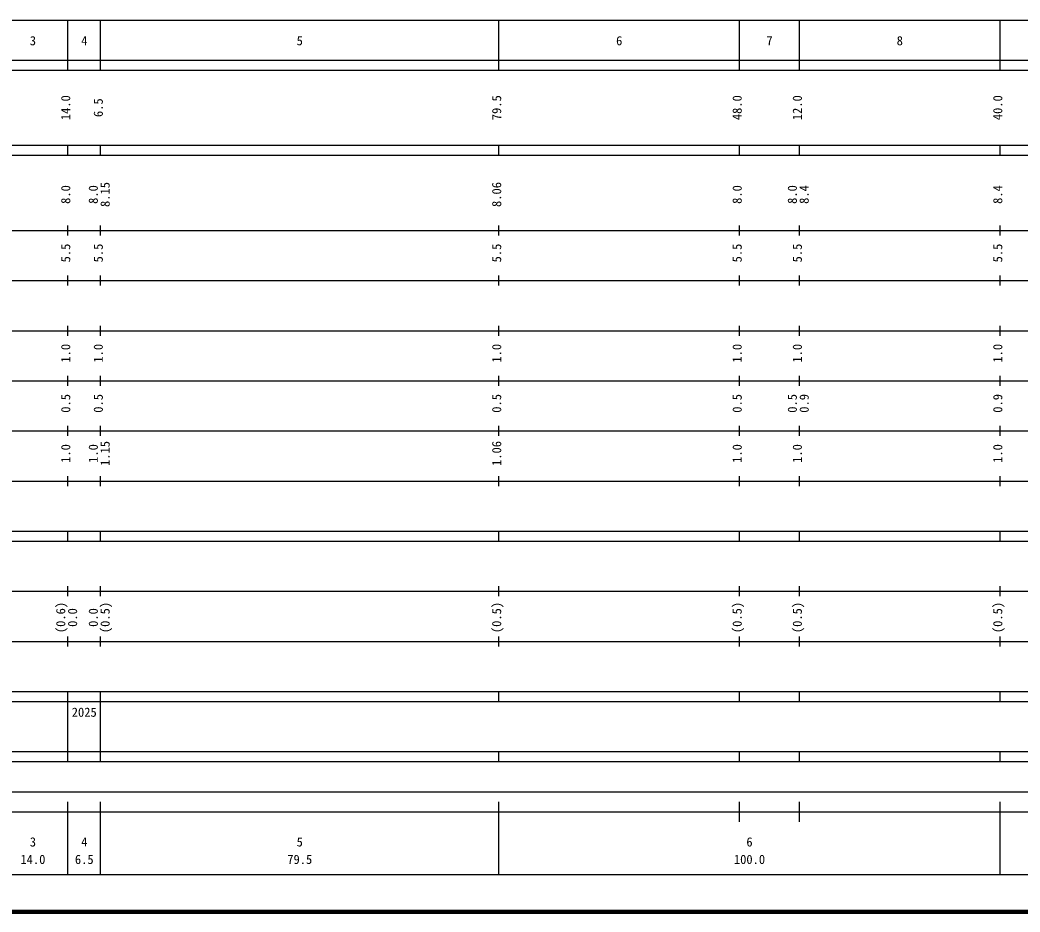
# Model space of a CAD drawing. Units: millimetres on the paper, enlarged 1000 times. Extents: x 40000 to 680000, y 20000 to 380000.
# Drawn here: x 272423 to 471983, y 20000 to 198000 of the extents above; entities that cross this region are included whole.
import ezdxf
from ezdxf.enums import TextEntityAlignment as Align

# ---------------------------------------------------------------- set-up
doc = ezdxf.new("R2010")
doc.units = ezdxf.units.MM
doc.header["$LTSCALE"] = 1000
doc.layers.add('M-TTL', color=1, linetype='Continuous', lineweight=140)
doc.layers.add('M-TTL-BAND', color=7, linetype='Continuous', lineweight=25)
doc.styles.add('ＭＳ ゴシック', font='')
doc.styles.get('ＭＳ ゴシック').set_extended_font_data('MS Gothic')

msp = doc.modelspace()

# ---------------------------------------------------------------- linework, layer by layer
at = {"layer": 'M-TTL', "color": 2}
msp.add_line((40000, 20000), (680000, 20000), dxfattribs=at)
at = {"layer": 'M-TTL-BAND'}
for p, q in [((68000, 198000), (579000, 198000)), ((282000, 188000), (282000, 198000)), ((288500, 188000), (288500, 198000)), ((368000, 188000), (368000, 198000)), ((416000, 188000), (416000, 198000)), ((428000, 188000), (428000, 198000)), ((468000, 188000), (468000, 198000)), ((40000, 190000), (579000, 190000)), ((40000, 188000), (579000, 188000)), ((40000, 173000), (579000, 173000)), ((282000, 171000), (282000, 173000)), ((288500, 171000), (288500, 173000)), ((368000, 171000), (368000, 173000)), ((416000, 171000), (416000, 173000)), ((428000, 171000), (428000, 173000)), ((468000, 171000), (468000, 173000)), ((40000, 171000), (579000, 171000)), ((40000, 156000), (579000, 156000)), ((282000, 155000), (282000, 157000)), ((288500, 155000), (288500, 157000)), ((368000, 155000), (368000, 157000)), ((416000, 155000), (416000, 157000)), ((428000, 155000), (428000, 157000)), ((468000, 155000), (468000, 157000)), ((46000, 146000), (579000, 146000)), ((282000, 145000), (282000, 147000)), ((288500, 145000), (288500, 147000)), ((368000, 145000), (368000, 147000)), ((416000, 145000), (416000, 147000)), ((428000, 145000), (428000, 147000)), ((468000, 145000), (468000, 147000)), ((52000, 136000), (579000, 136000)), ((282000, 135000), (282000, 137000)), ((288500, 135000), (288500, 137000)), ((368000, 135000), (368000, 137000)), ((416000, 135000), (416000, 137000)), ((428000, 135000), (428000, 137000)), ((468000, 135000), (468000, 137000)), ((46000, 126000), (579000, 126000)), ((282000, 125000), (282000, 127000)), ((288500, 125000), (288500, 127000)), ((368000, 125000), (368000, 127000)), ((416000, 125000), (416000, 127000)), ((428000, 125000), (428000, 127000)), ((468000, 125000), (468000, 127000)), ((52000, 116000), (579000, 116000)), ((282000, 115000), (282000, 117000)), ((288500, 115000), (288500, 117000)), ((368000, 115000), (368000, 117000)), ((416000, 115000), (416000, 117000)), ((428000, 115000), (428000, 117000)), ((468000, 115000), (468000, 117000)), ((56750, 106000), (579000, 106000)), ((282000, 105000), (282000, 107000)), ((288500, 105000), (288500, 107000)), ((368000, 105000), (368000, 107000)), ((416000, 105000), (416000, 107000)), ((428000, 105000), (428000, 107000)), ((468000, 105000), (468000, 107000)), ((56750, 96000), (579000, 96000)), ((282000, 94000), (282000, 96000)), ((288500, 94000), (288500, 96000)), ((368000, 94000), (368000, 96000)), ((416000, 94000), (416000, 96000)), ((428000, 94000), (428000, 96000)), ((468000, 94000), (468000, 96000)), ((40000, 94000), (579000, 94000)), ((49000, 84000), (579000, 84000)), ((282000, 83000), (282000, 85000)), ((288500, 83000), (288500, 85000)), ((368000, 83000), (368000, 85000)), ((416000, 83000), (416000, 85000)), ((428000, 83000), (428000, 85000)), ((468000, 83000), (468000, 85000)), ((40000, 74000), (579000, 74000)), ((282000, 73000), (282000, 75000)), ((288500, 73000), (288500, 75000)), ((368000, 73000), (368000, 75000)), ((416000, 73000), (416000, 75000)), ((428000, 73000), (428000, 75000)), ((468000, 73000), (468000, 75000)), ((40000, 64000), (579000, 64000)), ((282000, 62000), (282000, 64000)), ((288500, 62000), (288500, 64000)), ((368000, 62000), (368000, 64000)), ((416000, 62000), (416000, 64000)), ((428000, 62000), (428000, 64000)), ((468000, 62000), (468000, 64000)), ((55250, 62000), (579000, 62000)), ((282000, 52000), (282000, 62000)), ((288500, 52000), (288500, 62000)), ((55250, 52000), (579000, 52000)), ((282000, 50000), (282000, 52000)), ((288500, 50000), (288500, 52000)), ((368000, 50000), (368000, 52000)), ((416000, 50000), (416000, 52000)), ((428000, 50000), (428000, 52000)), ((468000, 50000), (468000, 52000)), ((40000, 50000), (579000, 50000)), ((71000, 44000), (565000, 44000)), ((282000, 27500), (282000, 42000)), ((288500, 27500), (288500, 42000)), ((368000, 27500), (368000, 42000)), ((416000, 38000), (416000, 42000)), ((428000, 38000), (428000, 42000)), ((468000, 27500), (468000, 42000)), ((40000, 40000), (579000, 40000)), ((68000, 27500), (579000, 27500))]:
    msp.add_line(p, q, dxfattribs=at)

# ---------------------------------------------------------------- texts
at = {"layer": 'M-TTL-BAND', "style": 'ＭＳ ゴシック'}
for s, p in [('3', (275000, 192405)), ('4', (285250, 192405)), ('5', (328250, 192405)), ('6', (392000, 192405)), ('7', (422000, 192405)), ('8', (448000, 192405)), ('3', (275000, 32523)), ('4', (285250, 32523)), ('5', (328250, 32523)), ('6', (418000, 32523)), ('14.0', (275000, 29033)), ('6.5', (285250, 29033)), ('79.5', (328250, 29033)), ('100.0', (418000, 29033))]:
    msp.add_text(s, height=1833, dxfattribs=at).set_placement(p, align=Align.BOTTOM_CENTER)
for s, p in [('14.0', (283000, 180500)), ('6.5', (289500, 180500)), ('79.5', (369000, 180500)), ('48.0', (417000, 180500)), ('12.0', (429000, 180500)), ('40.0', (469000, 180500)), ('8.0', (283000, 163174)), ('8.0', (288500, 163174)), ('8.15', (290870, 163174)), ('8.06', (369000, 163174)), ('8.0', (417000, 163174)), ('8.0', (428000, 163174)), ('8.4', (430370, 163174)), ('8.4', (469000, 163174)), ('5.5', (283000, 151500)), ('5.5', (289500, 151500)), ('5.5', (369000, 151500)), ('5.5', (417000, 151500)), ('5.5', (429000, 151500)), ('5.5', (469000, 151500)), ('1.0', (283000, 131500)), ('1.0', (289500, 131500)), ('1.0', (369000, 131500)), ('1.0', (417000, 131500)), ('1.0', (429000, 131500)), ('1.0', (469000, 131500)), ('0.5', (283000, 121500)), ('0.5', (289500, 121500)), ('0.5', (369000, 121500)), ('0.5', (417000, 121500)), ('0.5', (428000, 121500)), ('0.9', (430370, 121500)), ('0.9', (469000, 121500)), ('1.15', (290870, 111500)), ('1.06', (369000, 111500)), ('1.0', (283000, 111500)), ('1.0', (288500, 111500)), ('1.0', (417000, 111500)), ('1.0', (429000, 111500)), ('1.0', (469000, 111500)), ('(0.6)', (282000, 78764)), ('0.0', (284370, 78764)), ('0.0', (288500, 78764)), ('(0.5)', (290870, 78764)), ('(0.5)', (369000, 78764)), ('(0.5)', (417000, 78764)), ('(0.5)', (429000, 78764)), ('(0.5)', (469000, 78764))]:
    msp.add_text(s, height=1833, rotation=90, dxfattribs=at).set_placement(p, align=Align.BOTTOM_CENTER)
msp.add_text('2025', height=1833, dxfattribs=at).set_placement((282750, 58405), align=Align.BOTTOM_LEFT)

doc.saveas('drawing.dxf')
